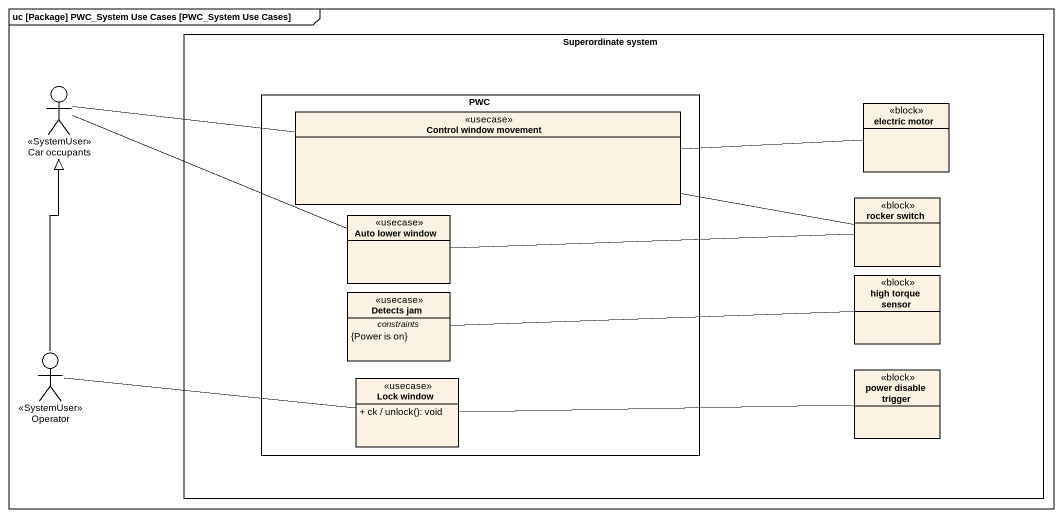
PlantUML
@startuml
mainframe uc [Package] PWC_System Use Cases [PWC_System Use Cases]
allowmixing
hide circle
hide empty members
skinparam classAttributeIconSize 0
rectangle "Superordinate system" as Superordinate_system {
  rectangle PWC {
    class "Control window movement" as Control_window_movement <<usecase>>
    class "Auto lower window" as Auto_lower_window <<usecase>>
    class "Detects jam" as Detects_jam <<usecase>> {
      -- constraints --
      {Power is on}
    }
    class "Lock window" as Lock_window <<usecase>> {
      + ck / unlock(): void
    }
  }
  class "electric motor" as electric_motor <<block>>
  class "rocker switch" as rocker_switch <<block>>
  class "high torque sensor" as high_torque_sensor <<block>>
  class "power disable trigger" as power_disable_trigger <<block>>
}
actor "Car occupants" as Car_occupants <<SystemUser>>
actor Operator <<SystemUser>>
Car_occupants -right- Control_window_movement
Car_occupants -right- Auto_lower_window
Control_window_movement -right- electric_motor
Control_window_movement -right- rocker_switch
Auto_lower_window -right- rocker_switch
Detects_jam -right- high_torque_sensor
Operator -up-|> Car_occupants
Operator -right- Lock_window
Lock_window -right- power_disable_trigger
@enduml
